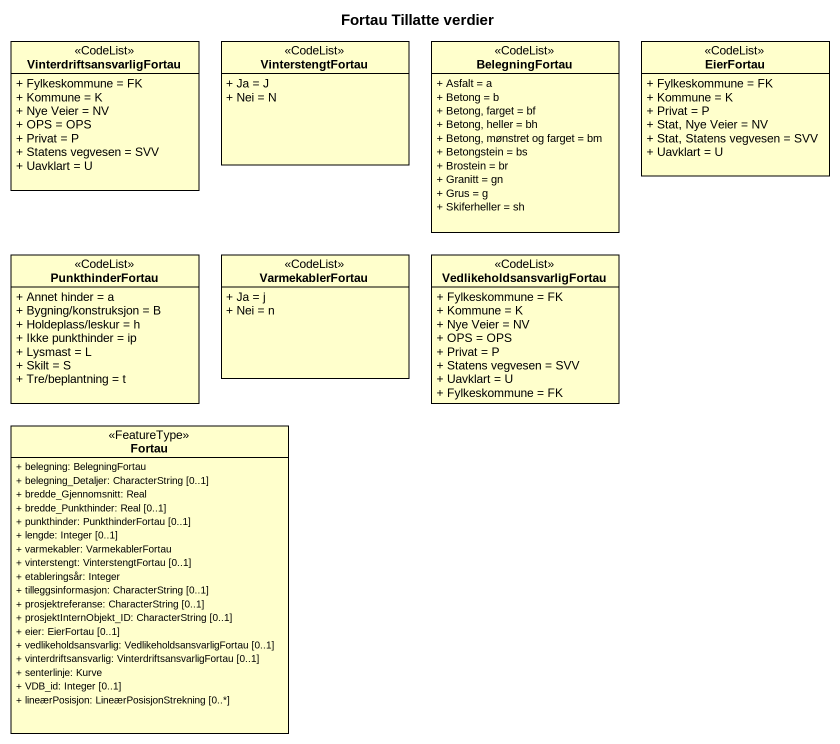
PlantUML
@startuml
title Fortau Tillatte verdier
hide circle
hide empty members
skinparam classAttributeIconSize 0
class VinterdriftsansvarligFortau <<CodeList>> {
  + Fylkeskommune = FK
  + Kommune = K
  + Nye Veier = NV
  + OPS = OPS
  + Privat = P
  + Statens vegvesen = SVV
  + Uavklart = U
}
class VinterstengtFortau <<CodeList>> {
  + Ja = J
  + Nei = N
}
class BelegningFortau <<CodeList>> {
  + Asfalt = a
  + Betong = b
  + Betong, farget = bf
  + Betong, heller = bh
  + Betong, mønstret og farget = bm
  + Betongstein = bs
  + Brostein = br
  + Granitt = gn
  + Grus = g
  + Skiferheller = sh
}
class EierFortau <<CodeList>> {
  + Fylkeskommune = FK
  + Kommune = K
  + Privat = P
  + Stat, Nye Veier = NV
  + Stat, Statens vegvesen = SVV
  + Uavklart = U
}
class PunkthinderFortau <<CodeList>> {
  + Annet hinder = a
  + Bygning/konstruksjon = B
  + Holdeplass/leskur = h
  + Ikke punkthinder = ip
  + Lysmast = L
  + Skilt = S
  + Tre/beplantning = t
}
class VarmekablerFortau <<CodeList>> {
  + Ja = j
  + Nei = n
}
class VedlikeholdsansvarligFortau <<CodeList>> {
  + Fylkeskommune = FK
  + Kommune = K
  + Nye Veier = NV
  + OPS = OPS
  + Privat = P
  + Statens vegvesen = SVV
  + Uavklart = U
  + Fylkeskommune = FK
}
class Fortau <<FeatureType>> {
  + belegning: BelegningFortau
  + belegning_Detaljer: CharacterString [0..1]
  + bredde_Gjennomsnitt: Real
  + bredde_Punkthinder: Real [0..1]
  + punkthinder: PunkthinderFortau [0..1]
  + lengde: Integer [0..1]
  + varmekabler: VarmekablerFortau
  + vinterstengt: VinterstengtFortau [0..1]
  + etableringsår: Integer
  + tilleggsinformasjon: CharacterString [0..1]
  + prosjektreferanse: CharacterString [0..1]
  + prosjektInternObjekt_ID: CharacterString [0..1]
  + eier: EierFortau [0..1]
  + vedlikeholdsansvarlig: VedlikeholdsansvarligFortau [0..1]
  + vinterdriftsansvarlig: VinterdriftsansvarligFortau [0..1]
  + senterlinje: Kurve
  + VDB_id: Integer [0..1]
  + lineærPosisjon: LineærPosisjonStrekning [0..*]
}
@enduml
